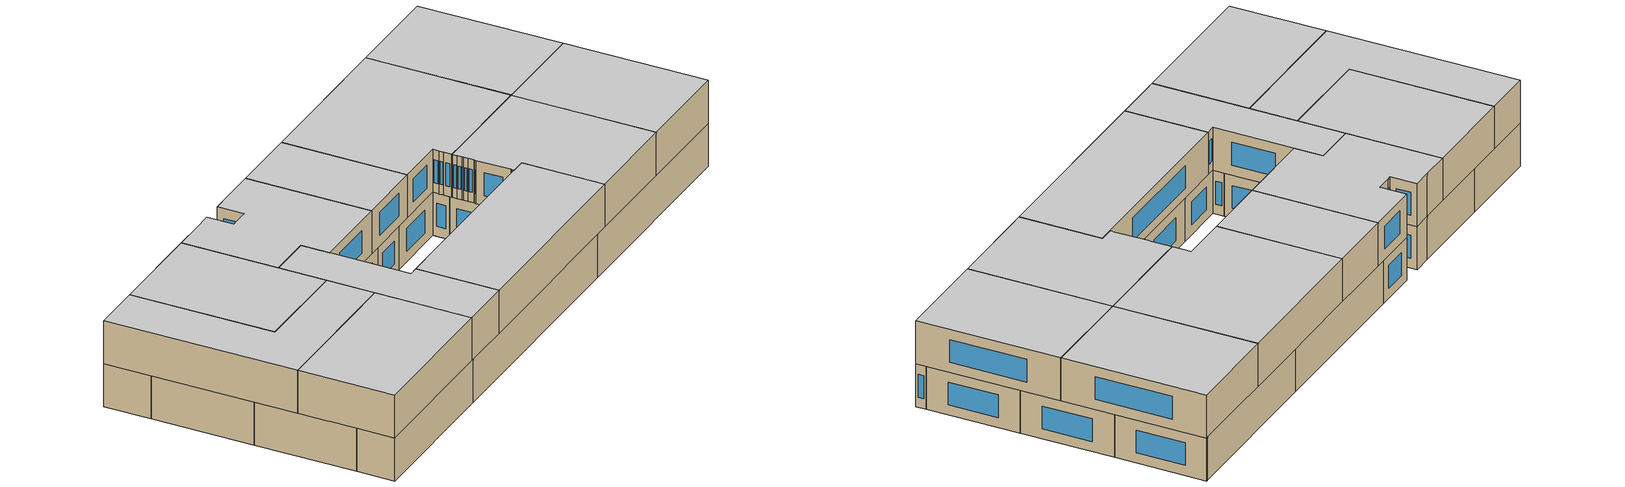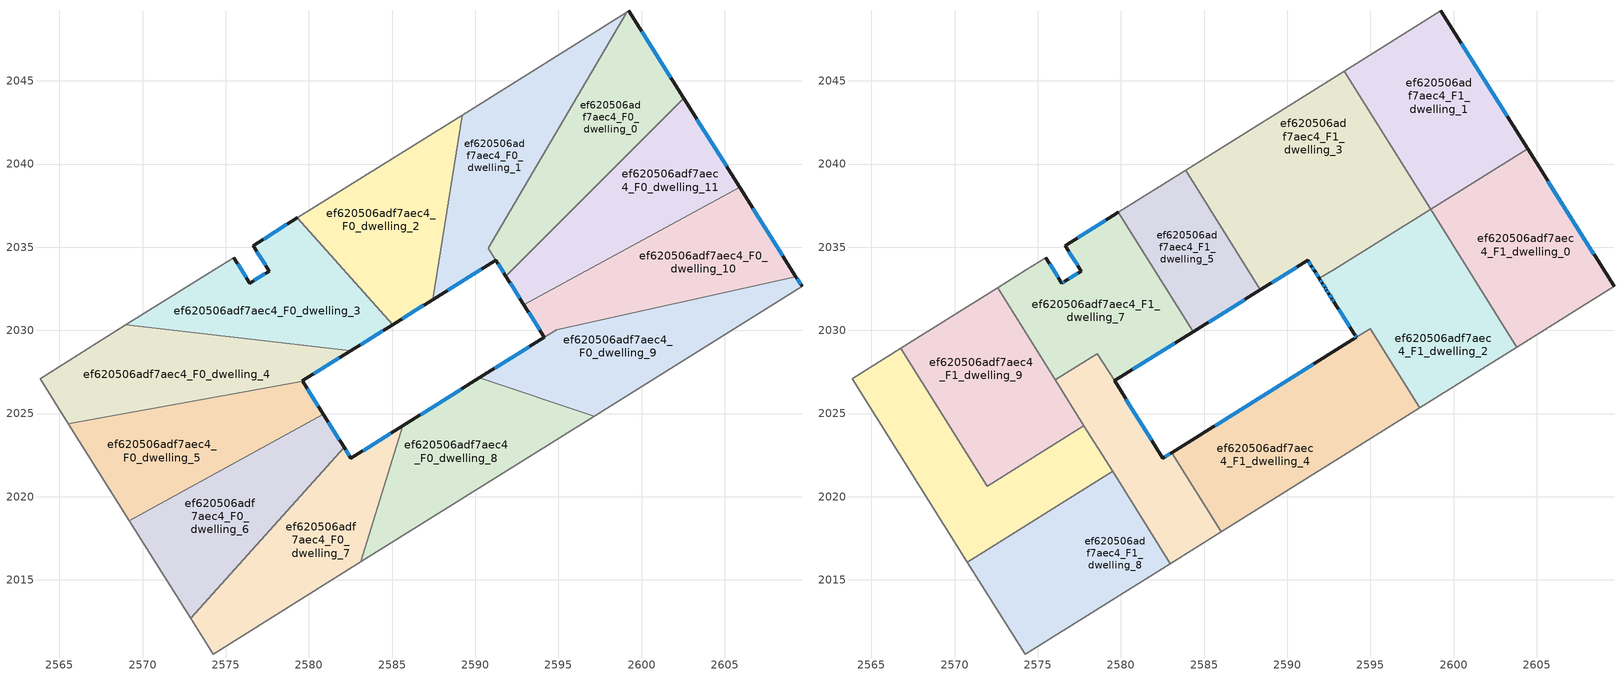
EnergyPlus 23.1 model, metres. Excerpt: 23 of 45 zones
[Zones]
ef620506adf7aec4_F0_dwelling_0
 floor ground (EU_floor_Construction): 2599.23,2049.21 2602.53,2043.97 2591.85,2033.25 2590.79,2034.94 2599.11,2049.13 z0
 wall outside (EU_wall_Construction): 2602.53,2043.97 2599.23,2049.21 / 2591.24,2034.22 2591.85,2033.25 z0:3
 wall adiabatic (EU_wall_Construction): 2599.23,2049.21 2599.11,2049.13 z0:3
 wall to ef620506adf7aec4_F0_dwelling_11 (EU_wall_Construction): 2591.85,2033.25 2602.53,2043.97 z0:3
 wall to ef620506adf7aec4_F0_dwelling_1 (EU_wall_Construction): 2599.11,2049.13 2590.79,2034.94 2591.24,2034.22 z0:3
 window (EU_Window_Construction): 2601.76,2045.2 2600.01,2047.98 / 2591.38,2033.99 2591.71,2033.48 z0.7:2.3
ef620506adf7aec4_F0_dwelling_1
 floor ground (EU_floor_Construction): 2599.11,2049.13 2590.79,2034.94 2591.24,2034.22 2587.45,2031.85 2589.21,2042.95 z0
 wall outside (EU_wall_Construction): 2587.45,2031.85 2591.24,2034.22 z0:3
 wall to ef620506adf7aec4_F0_dwelling_2 (EU_wall_Construction): 2589.21,2042.95 2587.45,2031.85 z0:3
 wall adiabatic (EU_wall_Construction): 2599.11,2049.13 2589.21,2042.95 z0:3
 window (EU_Window_Construction): 2588.34,2032.41 2590.35,2033.67 z0.7:2.3
ef620506adf7aec4_F0_dwelling_10
 floor ground (EU_floor_Construction): 2605.9,2038.6 2609.28,2033.23 2594.9,2030.04 2594.15,2029.58 2592.92,2031.55 z0
 wall outside (EU_wall_Construction): 2609.28,2033.23 2605.9,2038.6 / 2592.92,2031.55 2594.15,2029.58 z0:3
 wall to ef620506adf7aec4_F0_dwelling_11 (EU_wall_Construction): 2605.9,2038.6 2592.92,2031.55 z0:3
 wall to ef620506adf7aec4_F0_dwelling_9 (EU_wall_Construction): 2594.9,2030.05 2609.28,2033.23 / 2594.15,2029.58 2594.9,2030.04 z0:3
 window (EU_Window_Construction): 2608.48,2034.49 2606.7,2037.34 / 2593.21,2031.08 2593.86,2030.04 z0.7:2.3
ef620506adf7aec4_F0_dwelling_11
 floor ground (EU_floor_Construction): 2602.53,2043.97 2605.9,2038.6 2592.92,2031.55 2591.85,2033.25 z0
 wall outside (EU_wall_Construction): 2591.85,2033.25 2592.92,2031.55 / 2605.9,2038.6 2602.53,2043.97 z0:3
 window (EU_Window_Construction): 2592.1,2032.85 2592.67,2031.95 / 2605.11,2039.86 2603.32,2042.71 z0.7:2.3
ef620506adf7aec4_F0_dwelling_2
 floor ground (EU_floor_Construction): 2589.21,2042.95 2587.45,2031.85 2585.03,2030.34 2579.3,2036.76 z0
 wall outside (EU_wall_Construction): 2585.03,2030.34 2587.45,2031.85 z0:3
 wall to ef620506adf7aec4_F0_dwelling_3 (EU_wall_Construction): 2579.3,2036.76 2585.03,2030.34 z0:3
 wall adiabatic (EU_wall_Construction): 2589.21,2042.95 2579.3,2036.76 z0:3
 window (EU_Window_Construction): 2585.6,2030.7 2586.88,2031.5 z0.7:2.3
ef620506adf7aec4_F0_dwelling_3
 floor ground (EU_floor_Construction): 2579.3,2036.76 2585.03,2030.34 2582.52,2028.77 2569,2030.33 2574.31,2033.65 2575.48,2034.38 2576.45,2032.84 2577.62,2033.57 2576.65,2035.1 z0
 wall outside (EU_wall_Construction): 2579.3,2036.76 2576.65,2035.1 2577.62,2033.57 2576.45,2032.84 2575.48,2034.38 / 2582.52,2028.77 2585.03,2030.34 z0:3
 wall to ef620506adf7aec4_F0_dwelling_4 (EU_wall_Construction): 2569,2030.33 2582.52,2028.77 z0:3
 wall adiabatic (EU_wall_Construction): 2575.48,2034.38 2574.31,2033.65 2569,2030.33 z0:3
 window (EU_Window_Construction): 2576.22,2033.2 2575.71,2034.02 / 2577.35,2033.4 2576.73,2033.01 / 2576.88,2034.74 2577.39,2033.93 / 2578.68,2036.37 2577.27,2035.49 / 2583.11,2029.14 2584.44,2029.97 z0.7:2.3
ef620506adf7aec4_F0_dwelling_4
 floor ground (EU_floor_Construction): 2582.52,2028.77 2579.61,2026.96 2565.53,2024.4 2563.83,2027.1 2569,2030.33 z0
 wall outside (EU_wall_Construction): 2579.61,2026.96 2582.52,2028.77 z0:3
 wall to ef620506adf7aec4_F0_dwelling_5 (EU_wall_Construction): 2565.53,2024.4 2579.62,2026.95 z0:3
 wall adiabatic (EU_wall_Construction): 2569,2030.33 2563.83,2027.1 2565.53,2024.4 z0:3
 window (EU_Window_Construction): 2580.3,2027.38 2581.84,2028.35 z0.7:2.3
ef620506adf7aec4_F0_dwelling_5
 floor ground (EU_floor_Construction): 2579.62,2026.95 2580.87,2024.96 2569.21,2018.54 2565.53,2024.4 z0
 wall outside (EU_wall_Construction): 2580.87,2024.96 2579.62,2026.95 z0:3
 wall to ef620506adf7aec4_F0_dwelling_6 (EU_wall_Construction): 2569.21,2018.54 2580.87,2024.96 z0:3
 wall adiabatic (EU_wall_Construction): 2565.53,2024.4 2569.21,2018.54 z0:3
 window (EU_Window_Construction): 2580.58,2025.43 2579.91,2026.48 z0.7:2.3
ef620506adf7aec4_F0_dwelling_6
 floor ground (EU_floor_Construction): 2580.87,2024.96 2582.12,2022.96 2572.89,2012.68 2569.21,2018.54 z0
 wall outside (EU_wall_Construction): 2582.12,2022.96 2580.87,2024.96 z0:3
 wall to ef620506adf7aec4_F0_dwelling_7 (EU_wall_Construction): 2572.89,2012.68 2582.12,2022.96 z0:3
 wall adiabatic (EU_wall_Construction): 2569.21,2018.54 2572.89,2012.68 z0:3
 window (EU_Window_Construction): 2581.83,2023.43 2581.16,2024.49 z0.7:2.3
ef620506adf7aec4_F0_dwelling_7
 floor ground (EU_floor_Construction): 2585.65,2024.26 2583.12,2016.08 2574.24,2010.53 2572.89,2012.68 2582.12,2022.96 2582.53,2022.32 z0
 wall outside (EU_wall_Construction): 2585.65,2024.26 2582.53,2022.32 2582.12,2022.96 z0:3
 wall to ef620506adf7aec4_F0_dwelling_8 (EU_wall_Construction): 2583.12,2016.08 2585.65,2024.26 z0:3
 wall adiabatic (EU_wall_Construction): 2572.89,2012.68 2574.24,2010.53 2583.12,2016.08 z0:3
 window (EU_Window_Construction): 2582.43,2022.47 2582.22,2022.81 / 2584.92,2023.81 2583.26,2022.77 z0.7:2.3
ef620506adf7aec4_F0_dwelling_8
 floor ground (EU_floor_Construction): 2597.15,2024.84 2583.12,2016.08 2585.65,2024.26 2590.26,2027.14 z0
 wall outside (EU_wall_Construction): 2590.26,2027.14 2585.65,2024.26 z0:3
 wall to ef620506adf7aec4_F0_dwelling_9 (EU_wall_Construction): 2597.15,2024.84 2590.26,2027.14 z0:3
 wall adiabatic (EU_wall_Construction): 2583.12,2016.08 2597.15,2024.84 z0:3
 window (EU_Window_Construction): 2589.17,2026.47 2586.73,2024.94 z0.7:2.3
ef620506adf7aec4_F0_dwelling_9
 floor ground (EU_floor_Construction): 2609.28,2033.23 2609.65,2032.64 2597.15,2024.84 2590.26,2027.14 2594.9,2030.04 z0
 wall outside (EU_wall_Construction): 2609.65,2032.64 2609.28,2033.23 / 2594.15,2029.58 2590.26,2027.14 z0:3
 wall adiabatic (EU_wall_Construction): 2597.15,2024.84 2609.65,2032.64 z0:3
 window (EU_Window_Construction): 2609.56,2032.78 2609.36,2033.09 / 2593.24,2029.01 2591.17,2027.72 z0.7:2.3
ef620506adf7aec4_F1_dwelling_0
 floor to ef620506adf7aec4_F0_dwelling_10 (EU_floor_Construction): 2605.9,2038.6 2609.28,2033.23 2602.14,2031.65 2599.85,2035.31 z3
 floor to ef620506adf7aec4_F0_dwelling_11 (EU_floor_Construction): 2604.45,2040.91 2605.9,2038.6 2599.85,2035.31 2598.63,2037.28 z3
 floor to ef620506adf7aec4_F0_dwelling_9 (EU_floor_Construction): 2609.28,2033.23 2609.65,2032.64 2603.8,2028.99 2602.14,2031.65 z3
 wall outside (EU_wall_Construction): 2609.65,2032.64 2604.45,2040.91 z3:6
 wall to ef620506adf7aec4_F1_dwelling_1 (EU_wall_Construction): 2604.45,2040.91 2598.63,2037.28 z3:6
 wall adiabatic (EU_wall_Construction): 2603.8,2028.99 2609.65,2032.64 z3:6
 wall to ef620506adf7aec4_F1_dwelling_2 (EU_wall_Construction): 2598.63,2037.28 2603.8,2028.99 z3:6
 window (EU_Window_Construction): 2608.43,2034.59 2605.67,2038.97 z3.7:5.3
 ceiling to ef620506adf7aec4_F2_dwelling_0 (EU_floor_Construction): 2609.65,2032.64 2604.45,2040.91 2598.63,2037.28 2603.8,2028.99 z6
ef620506adf7aec4_F1_dwelling_1
 floor to ef620506adf7aec4_F0_dwelling_0 (EU_floor_Construction): 2599.23,2049.21 2602.53,2043.97 2597.56,2038.98 2595.29,2042.62 2599.11,2049.13 z3
 floor to ef620506adf7aec4_F0_dwelling_11 (EU_floor_Construction): 2602.53,2043.97 2604.45,2040.91 2598.63,2037.28 2597.56,2038.98 z3
 floor to ef620506adf7aec4_F0_dwelling_1 (EU_floor_Construction): 2599.11,2049.13 2595.29,2042.62 2593.43,2045.59 z3
 wall outside (EU_wall_Construction): 2604.45,2040.91 2599.23,2049.21 z3:6
 wall adiabatic (EU_wall_Construction): 2599.23,2049.21 2593.43,2045.59 z3:6
 wall to ef620506adf7aec4_F1_dwelling_3 (EU_wall_Construction): 2593.43,2045.59 2598.62,2037.29 z3:6
 wall to ef620506adf7aec4_F1_dwelling_2 (EU_wall_Construction): 2598.62,2037.29 2598.63,2037.27 z3:6
 window (EU_Window_Construction): 2603.23,2042.86 2600.46,2047.26 z3.7:5.3
 ceiling to ef620506adf7aec4_F2_dwelling_1 (EU_floor_Construction): 2604.45,2040.91 2599.23,2049.21 2593.43,2045.59 2598.63,2037.28 z6
ef620506adf7aec4_F1_dwelling_10
 floor to ef620506adf7aec4_F0_dwelling_6 (EU_floor_Construction): 2578.25,2023.52 2579.5,2021.52 2570.77,2016.07 2569.21,2018.54 z3
 floor to ef620506adf7aec4_F0_dwelling_5 (EU_floor_Construction): 2577.77,2024.28 2578.25,2023.52 2569.21,2018.54 2565.53,2024.4 2569.19,2025.06 2571.95,2020.64 z3
 floor to ef620506adf7aec4_F0_dwelling_4 (EU_floor_Construction): 2566.77,2028.94 2569.19,2025.06 2565.53,2024.4 2563.83,2027.1 z3
 wall to ef620506adf7aec4_F1_dwelling_8 (EU_wall_Construction): 2570.77,2016.07 2579.5,2021.52 z3:6
 wall adiabatic (EU_wall_Construction): 2566.77,2028.94 2563.83,2027.1 2570.77,2016.07 z3:6
 wall to ef620506adf7aec4_F1_dwelling_9 (EU_wall_Construction): 2577.77,2024.28 2571.95,2020.64 2566.77,2028.94 z3:6
 wall to ef620506adf7aec4_F1_dwelling_6 (EU_wall_Construction): 2579.5,2021.52 2577.77,2024.28 z3:6
 ceiling to ef620506adf7aec4_F2_dwelling_10 (EU_floor_Construction): 2579.5,2021.52 2577.77,2024.28 2571.95,2020.64 2566.77,2028.94 2563.83,2027.1 2570.77,2016.07 z6
ef620506adf7aec4_F1_dwelling_2
 floor to ef620506adf7aec4_F0_dwelling_11 (EU_floor_Construction): 2598.62,2037.29 2599.85,2035.31 2592.92,2031.55 2592.72,2031.87 2592.71,2031.88 2591.96,2033.08 2591.93,2033.12 z3
 floor to ef620506adf7aec4_F0_dwelling_9 (EU_floor_Construction): 2602.14,2031.65 2603.8,2028.99 2597.97,2025.35 2595.03,2030.07 z3
 floor to ef620506adf7aec4_F0_dwelling_10 (EU_floor_Construction): 2599.85,2035.31 2602.14,2031.65 2595.03,2030.07 2595.01,2030.11 2594.91,2030.05 2594.9,2030.04 2594.29,2029.66 2594.15,2029.58 2594.08,2029.71 2592.92,2031.55 z3
 wall outside (EU_wall_Construction): 2591.93,2033.12 2591.96,2033.08 2592.12,2032.83 2592.28,2032.57 2592.35,2032.45 2592.5,2032.21 2592.71,2031.88 2592.75,2031.81 2592.8,2031.74 2594.05,2029.75 2594.08,2029.71 2594.15,2029.58 z3:6
 wall adiabatic (EU_wall_Construction): 2597.97,2025.35 2603.8,2028.99 z3:6
 wall to ef620506adf7aec4_F1_dwelling_4 (EU_wall_Construction): 2594.16,2029.58 2595.01,2030.11 2597.97,2025.35 z3:6
 wall to ef620506adf7aec4_F1_dwelling_3 (EU_wall_Construction): 2598.62,2037.29 2592.8,2033.65 / 2592.79,2033.65 2591.93,2033.12 z3:6
 window (EU_Window_Construction): 2593.09,2031.27 2593.75,2030.22 / 2592.76,2031.79 2592.79,2031.75 / 2592.72,2031.86 2592.74,2031.83 / 2592.55,2032.13 2592.66,2031.96 / 2592.39,2032.39 2592.47,2032.27 / 2592.29,2032.54 2592.33,2032.48 / 2592.15,2032.77 2592.24,2032.63 / 2591.99,2033.02 2592.08,2032.88 / 2594.09,2029.68 2594.14,2029.61 z3.7:5.3
 ceiling to ef620506adf7aec4_F2_dwelling_2 (EU_floor_Construction): 2603.8,2028.99 2598.62,2037.29 2591.93,2033.12 2591.96,2033.08 2592.12,2032.83 2592.28,2032.57 2592.35,2032.45 2592.5,2032.21 2592.71,2031.88 2592.75,2031.81 2592.8,2031.74 2594.05,2029.75 2594.08,2029.71 2594.15,2029.58 2595.01,2030.11 2597.97,2025.35 z6
ef620506adf7aec4_F1_dwelling_3
 floor to ef620506adf7aec4_F0_dwelling_1 (EU_floor_Construction): 2593.43,2045.59 2595.29,2042.62 2590.79,2034.94 2591.24,2034.22 2588.39,2032.44 2587.71,2033.52 2589.21,2042.95 z3
 floor to ef620506adf7aec4_F0_dwelling_0 (EU_floor_Construction): 2595.29,2042.62 2597.56,2038.98 2591.85,2033.25 2590.79,2034.94 z3
 floor to ef620506adf7aec4_F0_dwelling_2 (EU_floor_Construction): 2589.21,2042.95 2587.71,2033.52 2583.9,2039.63 z3
 floor to ef620506adf7aec4_F0_dwelling_11 (EU_floor_Construction): 2597.56,2038.98 2598.62,2037.29 2592.8,2033.66 2591.93,2033.12 2591.85,2033.25 z3
 wall outside (EU_wall_Construction): 2588.39,2032.44 2591.24,2034.22 2591.48,2033.84 2591.64,2033.59 2591.64,2033.58 2591.92,2033.13 2591.93,2033.12 z3:6
 wall to ef620506adf7aec4_F1_dwelling_5 (EU_wall_Construction): 2583.9,2039.63 2588.39,2032.44 z3:6
 wall adiabatic (EU_wall_Construction): 2593.43,2045.59 2583.9,2039.63 z3:6
 window (EU_Window_Construction): 2591.71,2033.48 2591.86,2033.24 / 2591.52,2033.78 2591.6,2033.65 / 2591.3,2034.13 2591.42,2033.93 / 2589.06,2032.86 2590.57,2033.8 z3.7:5.3
 ceiling to ef620506adf7aec4_F2_dwelling_3 (EU_floor_Construction): 2598.62,2037.29 2593.43,2045.59 2583.9,2039.63 2588.39,2032.44 2591.24,2034.22 2591.48,2033.84 2591.64,2033.59 2591.64,2033.58 2591.92,2033.13 2591.93,2033.12 2592.79,2033.65 z6
ef620506adf7aec4_F1_dwelling_4
 floor to ef620506adf7aec4_F0_dwelling_8 (EU_floor_Construction): 2597.15,2024.84 2586.04,2017.9 2584.46,2020.43 2585.65,2024.26 2590.26,2027.14 z3
 floor to ef620506adf7aec4_F0_dwelling_7 (EU_floor_Construction): 2585.65,2024.26 2584.46,2020.43 2583.07,2022.66 z3
 floor to ef620506adf7aec4_F0_dwelling_9 (EU_floor_Construction): 2595.03,2030.07 2597.97,2025.35 2597.15,2024.84 2590.26,2027.14 2594.91,2030.05 z3
 wall outside (EU_wall_Construction): 2594.16,2029.58 2583.07,2022.66 z3:6
 wall to ef620506adf7aec4_F1_dwelling_6 (EU_wall_Construction): 2583.07,2022.66 2586.04,2017.9 z3:6
 wall adiabatic (EU_wall_Construction): 2586.04,2017.9 2597.97,2025.35 z3:6
 window (EU_Window_Construction): 2591.55,2027.95 2585.67,2024.28 z3.7:5.3
 ceiling to ef620506adf7aec4_F2_dwelling_4 (EU_floor_Construction): 2597.97,2025.35 2595.01,2030.11 2583.07,2022.66 2586.04,2017.9 z6
ef620506adf7aec4_F1_dwelling_5
 floor to ef620506adf7aec4_F0_dwelling_2 (EU_floor_Construction): 2583.9,2039.63 2587.71,2033.52 2587.45,2031.85 2585.03,2030.34 2581.84,2033.92 2579.85,2037.1 z3
 floor to ef620506adf7aec4_F0_dwelling_1 (EU_floor_Construction): 2587.71,2033.52 2588.39,2032.44 2587.45,2031.85 z3
 floor to ef620506adf7aec4_F0_dwelling_3 (EU_floor_Construction): 2581.84,2033.92 2585.03,2030.34 2584.34,2029.91 z3
 wall outside (EU_wall_Construction): 2584.34,2029.91 2588.39,2032.44 z3:6
 wall to ef620506adf7aec4_F1_dwelling_7 (EU_wall_Construction): 2579.85,2037.1 2584.34,2029.91 z3:6
 wall adiabatic (EU_wall_Construction): 2583.9,2039.63 2579.85,2037.1 z3:6
 window (EU_Window_Construction): 2585.29,2030.5 2587.44,2031.85 z3.7:5.3
 ceiling to ef620506adf7aec4_F2_dwelling_5 (EU_floor_Construction): 2588.39,2032.44 2583.9,2039.63 2579.85,2037.1 2584.34,2029.91 z6
ef620506adf7aec4_F1_dwelling_6
 floor to ef620506adf7aec4_F0_dwelling_7 (EU_floor_Construction): 2583.07,2022.66 2584.46,2020.43 2583.12,2016.08 2582.96,2015.98 2580.04,2020.65 2582.12,2022.96 2582.53,2022.32 z3
 floor to ef620506adf7aec4_F0_dwelling_8 (EU_floor_Construction): 2584.46,2020.43 2586.04,2017.9 2583.12,2016.08 z3
 floor to ef620506adf7aec4_F0_dwelling_6 (EU_floor_Construction): 2580.87,2024.96 2582.12,2022.96 2580.04,2020.65 2578.25,2023.52 z3
 floor to ef620506adf7aec4_F0_dwelling_5 (EU_floor_Construction): 2579.62,2026.95 2580.87,2024.96 2578.25,2023.52 2576.46,2026.38 z3
 floor to ef620506adf7aec4_F0_dwelling_4 (EU_floor_Construction): 2578.58,2028.61 2579.61,2026.96 2578.3,2026.71 2576.46,2026.38 2576.05,2027.03 z3
 wall outside (EU_wall_Construction): 2583.07,2022.66 2582.53,2022.32 2579.62,2026.96 z3:6
 wall adiabatic (EU_wall_Construction): 2582.96,2015.98 2586.04,2017.9 z3:6
 wall to ef620506adf7aec4_F1_dwelling_7 (EU_wall_Construction): 2579.62,2026.96 2578.58,2028.61 2576.05,2027.03 z3:6
 wall to ef620506adf7aec4_F1_dwelling_8 (EU_wall_Construction): 2579.5,2021.52 2582.96,2015.98 z3:6
 wall to ef620506adf7aec4_F1_dwelling_9 (EU_wall_Construction): 2576.05,2027.03 2577.77,2024.28 z3:6
 window (EU_Window_Construction): 2582.94,2022.58 2582.66,2022.4 / 2581.84,2023.41 2580.3,2025.87 z3.7:5.3
 ceiling to ef620506adf7aec4_F2_dwelling_6 (EU_floor_Construction): 2586.04,2017.9 2583.07,2022.66 2582.53,2022.32 2578.58,2028.61 2576.05,2027.03 2582.96,2015.98 z6
ef620506adf7aec4_F1_dwelling_7
 floor to ef620506adf7aec4_F0_dwelling_3 (EU_floor_Construction): 2581.84,2033.92 2584.34,2029.91 2582.52,2028.77 2574.38,2029.71 2572.59,2032.58 2574.31,2033.65 2575.48,2034.38 2576.45,2032.84 2577.62,2033.57 2576.65,2035.1 2579.3,2036.76 z3
 floor to ef620506adf7aec4_F0_dwelling_2 (EU_floor_Construction): 2579.85,2037.1 2581.84,2033.92 2579.3,2036.76 z3
 floor to ef620506adf7aec4_F0_dwelling_4 (EU_floor_Construction): 2582.52,2028.77 2582.49,2028.75 2579.61,2026.96 2578.58,2028.61 2576.05,2027.03 2574.38,2029.71 z3
 wall outside (EU_wall_Construction): 2579.85,2037.1 2576.65,2035.1 2577.62,2033.57 2576.64,2032.96 2576.45,2032.84 2575.48,2034.38 / 2579.61,2026.96 2584.34,2029.91 z3:6
 wall adiabatic (EU_wall_Construction): 2575.48,2034.38 2574.31,2033.65 2572.59,2032.58 z3:6
 wall to ef620506adf7aec4_F1_dwelling_9 (EU_wall_Construction): 2572.59,2032.58 2576.05,2027.03 z3:6
 window (EU_Window_Construction): 2576.22,2033.2 2575.71,2034.02 / 2576.59,2032.93 2576.5,2032.87 / 2577.39,2033.42 2576.87,2033.1 / 2576.88,2034.74 2577.39,2033.93 / 2579.1,2036.63 2577.4,2035.57 / 2580.72,2027.65 2583.23,2029.22 z3.7:5.3
 ceiling to ef620506adf7aec4_F2_dwelling_7 (EU_floor_Construction): 2584.34,2029.91 2579.85,2037.1 2576.65,2035.1 2577.62,2033.57 2576.64,2032.96 2576.45,2032.84 2575.48,2034.38 2574.31,2033.65 2572.59,2032.58 2576.05,2027.03 2578.58,2028.61 2579.61,2026.96 z6
ef620506adf7aec4_F1_dwelling_8
 floor to ef620506adf7aec4_F0_dwelling_7 (EU_floor_Construction): 2580.04,2020.65 2582.96,2015.98 2574.24,2010.53 2572.89,2012.69 z3
 floor to ef620506adf7aec4_F0_dwelling_6 (EU_floor_Construction): 2579.5,2021.52 2580.04,2020.65 2572.89,2012.69 2570.77,2016.07 z3
 wall adiabatic (EU_wall_Construction): 2570.77,2016.07 2574.24,2010.53 2582.96,2015.98 z3:6
 ceiling to ef620506adf7aec4_F2_dwelling_8 (EU_floor_Construction): 2582.96,2015.98 2579.5,2021.52 2570.77,2016.07 2574.24,2010.53 z6
ef620506adf7aec4_F1_dwelling_9
 floor to ef620506adf7aec4_F0_dwelling_4 (EU_floor_Construction): 2574.38,2029.71 2576.46,2026.38 2569.19,2025.06 2566.77,2028.94 2569,2030.33 z3
 floor to ef620506adf7aec4_F0_dwelling_3 (EU_floor_Construction): 2572.59,2032.58 2574.38,2029.71 2569,2030.33 z3
 floor to ef620506adf7aec4_F0_dwelling_5 (EU_floor_Construction): 2576.46,2026.38 2577.77,2024.28 2571.95,2020.64 2569.19,2025.06 z3
 wall adiabatic (EU_wall_Construction): 2572.59,2032.58 2566.77,2028.94 z3:6
 ceiling to ef620506adf7aec4_F2_dwelling_9 (EU_floor_Construction): 2577.77,2024.28 2572.59,2032.58 2566.77,2028.94 2571.95,2020.64 z6
[Building]
EU S2 Campaign: North Axis=0; Terrain=City; Solar Distribution=FullExterior
[Site:Location]
Budapest.Ferenc.Liszt.Intl.AP: Latitude=47.437; Longitude=19.256; Time Zone=1; Elevation=185
[SizingPeriod:WeatherFileDays]
AnnualSizingPeriod: Begin Month=1; Begin Day of Month=1; End Month=12; End Day of Month=31; Day of Week for Start Day=Monday; Use Weather File Daylight Saving Period=No; Use Weather File Rain and Snow Indicators=No
[MATERIAL]
EU_InternalMass_Material: Roughness=MediumRough; Thickness=0.1; Conductivity=1; Density=1800; Specific Heat=900; Thermal Absorptance=0.9; Solar Absorptance=0.7; Visible Absorptance=0.7
[MATERIAL:NOMASS] Roughness=MediumRough; Thermal Absorptance=0.9; Solar Absorptance=0.7; Visible Absorptance=0.7
Name | Thermal Resistance
EU_wall_NoMass | 0.832559
EU_floor_NoMass | 0.872794
[WINDOWMATERIAL:SIMPLEGLAZINGSYSTEM]
EU_Window_SimpleGlazing: UFactor=2.79869; Solar Heat Gain Coefficient=0.75; Visible Transmittance=0.75
[CONSTRUCTION]
EU_wall_Construction: EU_wall_NoMass
EU_floor_Construction: EU_floor_NoMass
EU_Window_Construction: EU_Window_SimpleGlazing
EU_InternalMass_Construction: EU_InternalMass_Material
[ZONE] Type=1; Multiplier=1; Ceiling Height=autocalculate; Floor Area=autocalculate; Part of Total Floor Area=Yes
Name | Volume
ef620506adf7aec4_F0_dwelling_0 | 182.751
ef620506adf7aec4_F1_dwelling_0 | 201.583
ef620506adf7aec4_F0_dwelling_1 | 186.823
ef620506adf7aec4_F1_dwelling_1 | 201.587
ef620506adf7aec4_F0_dwelling_10 | 185.177
ef620506adf7aec4_F1_dwelling_10 | 201.568
ef620506adf7aec4_F0_dwelling_11; ef620506adf7aec4_F0_dwelling_2 | 184.774
ef620506adf7aec4_F1_dwelling_2 | 214.189
ef620506adf7aec4_F0_dwelling_3 | 184.742
ef620506adf7aec4_F1_dwelling_3 | 316.89
ef620506adf7aec4_F0_dwelling_4 | 184.66
ef620506adf7aec4_F1_dwelling_4 | 236.532
ef620506adf7aec4_F0_dwelling_5 | 184.768
ef620506adf7aec4_F1_dwelling_5 | 121.343
ef620506adf7aec4_F0_dwelling_6 | 184.78
ef620506adf7aec4_F1_dwelling_6 | 127.678
ef620506adf7aec4_F0_dwelling_7 | 184.805
ef620506adf7aec4_F1_dwelling_7 | 192.785
ef620506adf7aec4_F0_dwelling_8 | 184.808
ef620506adf7aec4_F1_dwelling_8 | 201.57
ef620506adf7aec4_F0_dwelling_9 | 184.389
ef620506adf7aec4_F1_dwelling_9 | 201.561
[INTERNALMASS] Construction=EU_InternalMass_Construction
Name | Zone or ZoneList | Surface Area
ef620506adf7aec4_F0_dwelling_0_EU_InternalMass | ef620506adf7aec4_F0_dwelling_0 | 60.9116
ef620506adf7aec4_F0_dwelling_1_EU_InternalMass | ef620506adf7aec4_F0_dwelling_1 | 62.2747
ef620506adf7aec4_F0_dwelling_2_EU_InternalMass | ef620506adf7aec4_F0_dwelling_2 | 61.5914
ef620506adf7aec4_F0_dwelling_3_EU_InternalMass | ef620506adf7aec4_F0_dwelling_3 | 61.5802
ef620506adf7aec4_F0_dwelling_4_EU_InternalMass | ef620506adf7aec4_F0_dwelling_4 | 61.6009
ef620506adf7aec4_F0_dwelling_5_EU_InternalMass | ef620506adf7aec4_F0_dwelling_5 | 61.5893
ef620506adf7aec4_F0_dwelling_6_EU_InternalMass | ef620506adf7aec4_F0_dwelling_6 | 61.5933
ef620506adf7aec4_F0_dwelling_7_EU_InternalMass | ef620506adf7aec4_F0_dwelling_7 | 61.6017
ef620506adf7aec4_F0_dwelling_8_EU_InternalMass | ef620506adf7aec4_F0_dwelling_8 | 61.6026
ef620506adf7aec4_F0_dwelling_9_EU_InternalMass | ef620506adf7aec4_F0_dwelling_9 | 61.46
ef620506adf7aec4_F0_dwelling_10_EU_InternalMass | ef620506adf7aec4_F0_dwelling_10 | 61.7263
ef620506adf7aec4_F0_dwelling_11_EU_InternalMass | ef620506adf7aec4_F0_dwelling_11 | 61.591
ef620506adf7aec4_F1_dwelling_0_EU_InternalMass | ef620506adf7aec4_F1_dwelling_0 | 67.1957
ef620506adf7aec4_F1_dwelling_1_EU_InternalMass | ef620506adf7aec4_F1_dwelling_1 | 67.1976
ef620506adf7aec4_F1_dwelling_2_EU_InternalMass | ef620506adf7aec4_F1_dwelling_2 | 71.3988
ef620506adf7aec4_F1_dwelling_3_EU_InternalMass | ef620506adf7aec4_F1_dwelling_3 | 105.633
ef620506adf7aec4_F1_dwelling_4_EU_InternalMass | ef620506adf7aec4_F1_dwelling_4 | 78.8661
ef620506adf7aec4_F1_dwelling_5_EU_InternalMass | ef620506adf7aec4_F1_dwelling_5 | 40.4478
ef620506adf7aec4_F1_dwelling_6_EU_InternalMass | ef620506adf7aec4_F1_dwelling_6 | 42.5596
ef620506adf7aec4_F1_dwelling_7_EU_InternalMass | ef620506adf7aec4_F1_dwelling_7 | 64.2633
ef620506adf7aec4_F1_dwelling_8_EU_InternalMass | ef620506adf7aec4_F1_dwelling_8 | 67.1907
ef620506adf7aec4_F1_dwelling_9_EU_InternalMass | ef620506adf7aec4_F1_dwelling_9 | 67.1873
ef620506adf7aec4_F1_dwelling_10_EU_InternalMass | ef620506adf7aec4_F1_dwelling_10 | 67.1896
[OTHEREQUIPMENT] Fuel Type=Electricity; Design Level Calculation Method=Watts/Area; Power per Zone Floor Area=1; Fraction Latent=0; Fraction Radiant=0; Fraction Lost=0; Carbon Dioxide Generation Rate=0; EndUse Subcategory=EU_Step8_InternalGains
Name | Zone or ZoneList or Space or SpaceList | Schedule
EU_Step8_InternalGain_ef620506adf7aec4_F0_dwelling_0_f000 | ef620506adf7aec4_F0_dwelling_0 | EU_Step8_GainSchedule_ef620506adf7aec4_F0_dwelling_0_f000
EU_Step8_InternalGain_ef620506adf7aec4_F0_dwelling_1_f000 | ef620506adf7aec4_F0_dwelling_1 | EU_Step8_GainSchedule_ef620506adf7aec4_F0_dwelling_1_f000
EU_Step8_InternalGain_ef620506adf7aec4_F0_dwelling_2_f000 | ef620506adf7aec4_F0_dwelling_2 | EU_Step8_GainSchedule_ef620506adf7aec4_F0_dwelling_2_f000
EU_Step8_InternalGain_ef620506adf7aec4_F0_dwelling_3_f000 | ef620506adf7aec4_F0_dwelling_3 | EU_Step8_GainSchedule_ef620506adf7aec4_F0_dwelling_3_f000
EU_Step8_InternalGain_ef620506adf7aec4_F0_dwelling_4_f000 | ef620506adf7aec4_F0_dwelling_4 | EU_Step8_GainSchedule_ef620506adf7aec4_F0_dwelling_4_f000
EU_Step8_InternalGain_ef620506adf7aec4_F0_dwelling_5_f000 | ef620506adf7aec4_F0_dwelling_5 | EU_Step8_GainSchedule_ef620506adf7aec4_F0_dwelling_5_f000
EU_Step8_InternalGain_ef620506adf7aec4_F0_dwelling_6_f000 | ef620506adf7aec4_F0_dwelling_6 | EU_Step8_GainSchedule_ef620506adf7aec4_F0_dwelling_6_f000
EU_Step8_InternalGain_ef620506adf7aec4_F0_dwelling_7_f000 | ef620506adf7aec4_F0_dwelling_7 | EU_Step8_GainSchedule_ef620506adf7aec4_F0_dwelling_7_f000
EU_Step8_InternalGain_ef620506adf7aec4_F0_dwelling_8_f000 | ef620506adf7aec4_F0_dwelling_8 | EU_Step8_GainSchedule_ef620506adf7aec4_F0_dwelling_8_f000
EU_Step8_InternalGain_ef620506adf7aec4_F0_dwelling_9_f000 | ef620506adf7aec4_F0_dwelling_9 | EU_Step8_GainSchedule_ef620506adf7aec4_F0_dwelling_9_f000
EU_Step8_InternalGain_ef620506adf7aec4_F0_dwelling_10_f000 | ef620506adf7aec4_F0_dwelling_10 | EU_Step8_GainSchedule_ef620506adf7aec4_F0_dwelling_10_f000
EU_Step8_InternalGain_ef620506adf7aec4_F0_dwelling_11_f000 | ef620506adf7aec4_F0_dwelling_11 | EU_Step8_GainSchedule_ef620506adf7aec4_F0_dwelling_11_f000
EU_Step8_InternalGain_ef620506adf7aec4_F1_dwelling_0_f000 | ef620506adf7aec4_F1_dwelling_0 | EU_Step8_GainSchedule_ef620506adf7aec4_F1_dwelling_0_f000
EU_Step8_InternalGain_ef620506adf7aec4_F1_dwelling_1_f000 | ef620506adf7aec4_F1_dwelling_1 | EU_Step8_GainSchedule_ef620506adf7aec4_F1_dwelling_1_f000
EU_Step8_InternalGain_ef620506adf7aec4_F1_dwelling_2_f000 | ef620506adf7aec4_F1_dwelling_2 | EU_Step8_GainSchedule_ef620506adf7aec4_F1_dwelling_2_f000
EU_Step8_InternalGain_ef620506adf7aec4_F1_dwelling_3_f000 | ef620506adf7aec4_F1_dwelling_3 | EU_Step8_GainSchedule_ef620506adf7aec4_F1_dwelling_3_f000
EU_Step8_InternalGain_ef620506adf7aec4_F1_dwelling_4_f000 | ef620506adf7aec4_F1_dwelling_4 | EU_Step8_GainSchedule_ef620506adf7aec4_F1_dwelling_4_f000
EU_Step8_InternalGain_ef620506adf7aec4_F1_dwelling_5_f000 | ef620506adf7aec4_F1_dwelling_5 | EU_Step8_GainSchedule_ef620506adf7aec4_F1_dwelling_5_f000
EU_Step8_InternalGain_ef620506adf7aec4_F1_dwelling_6_f000 | ef620506adf7aec4_F1_dwelling_6 | EU_Step8_GainSchedule_ef620506adf7aec4_F1_dwelling_6_f000
EU_Step8_InternalGain_ef620506adf7aec4_F1_dwelling_7_f000 | ef620506adf7aec4_F1_dwelling_7 | EU_Step8_GainSchedule_ef620506adf7aec4_F1_dwelling_7_f000
EU_Step8_InternalGain_ef620506adf7aec4_F1_dwelling_8_f000 | ef620506adf7aec4_F1_dwelling_8 | EU_Step8_GainSchedule_ef620506adf7aec4_F1_dwelling_8_f000
EU_Step8_InternalGain_ef620506adf7aec4_F1_dwelling_9_f000 | ef620506adf7aec4_F1_dwelling_9 | EU_Step8_GainSchedule_ef620506adf7aec4_F1_dwelling_9_f000
EU_Step8_InternalGain_ef620506adf7aec4_F1_dwelling_10_f000 | ef620506adf7aec4_F1_dwelling_10 | EU_Step8_GainSchedule_ef620506adf7aec4_F1_dwelling_10_f000
[ZONEVENTILATION:DESIGNFLOWRATE] Schedule=EU_AlwaysOn; Design Flow Rate Calculation Method=AirChanges/Hour; Air Changes per Hour=0.475469; Ventilation Type=Natural; Fan Pressure Rise=0; Fan Total Efficiency=1; Constant Term Coefficient=1; Temperature Term Coefficient=0; Velocity Term Coefficient=0; Velocity Squared Term Coefficient=0; Minimum Indoor Temperature=-100; Maximum Indoor Temperature=100; Delta Temperature=-100; Minimum Outdoor Temperature=-100; Maximum Outdoor Temperature=100; Maximum Wind Speed=40
Name | Zone or ZoneList or Space or SpaceList
EU_ConstantAir_ef620506adf7aec4_F0_dwelling_0 | ef620506adf7aec4_F0_dwelling_0
EU_ConstantAir_ef620506adf7aec4_F0_dwelling_1 | ef620506adf7aec4_F0_dwelling_1
EU_ConstantAir_ef620506adf7aec4_F0_dwelling_2 | ef620506adf7aec4_F0_dwelling_2
EU_ConstantAir_ef620506adf7aec4_F0_dwelling_3 | ef620506adf7aec4_F0_dwelling_3
EU_ConstantAir_ef620506adf7aec4_F0_dwelling_4 | ef620506adf7aec4_F0_dwelling_4
EU_ConstantAir_ef620506adf7aec4_F0_dwelling_5 | ef620506adf7aec4_F0_dwelling_5
EU_ConstantAir_ef620506adf7aec4_F0_dwelling_6 | ef620506adf7aec4_F0_dwelling_6
EU_ConstantAir_ef620506adf7aec4_F0_dwelling_7 | ef620506adf7aec4_F0_dwelling_7
EU_ConstantAir_ef620506adf7aec4_F0_dwelling_8 | ef620506adf7aec4_F0_dwelling_8
EU_ConstantAir_ef620506adf7aec4_F0_dwelling_9 | ef620506adf7aec4_F0_dwelling_9
EU_ConstantAir_ef620506adf7aec4_F0_dwelling_10 | ef620506adf7aec4_F0_dwelling_10
EU_ConstantAir_ef620506adf7aec4_F0_dwelling_11 | ef620506adf7aec4_F0_dwelling_11
EU_ConstantAir_ef620506adf7aec4_F1_dwelling_0 | ef620506adf7aec4_F1_dwelling_0
EU_ConstantAir_ef620506adf7aec4_F1_dwelling_1 | ef620506adf7aec4_F1_dwelling_1
EU_ConstantAir_ef620506adf7aec4_F1_dwelling_2 | ef620506adf7aec4_F1_dwelling_2
EU_ConstantAir_ef620506adf7aec4_F1_dwelling_3 | ef620506adf7aec4_F1_dwelling_3
EU_ConstantAir_ef620506adf7aec4_F1_dwelling_4 | ef620506adf7aec4_F1_dwelling_4
EU_ConstantAir_ef620506adf7aec4_F1_dwelling_5 | ef620506adf7aec4_F1_dwelling_5
EU_ConstantAir_ef620506adf7aec4_F1_dwelling_6 | ef620506adf7aec4_F1_dwelling_6
EU_ConstantAir_ef620506adf7aec4_F1_dwelling_7 | ef620506adf7aec4_F1_dwelling_7
EU_ConstantAir_ef620506adf7aec4_F1_dwelling_8 | ef620506adf7aec4_F1_dwelling_8
EU_ConstantAir_ef620506adf7aec4_F1_dwelling_9 | ef620506adf7aec4_F1_dwelling_9
EU_ConstantAir_ef620506adf7aec4_F1_dwelling_10 | ef620506adf7aec4_F1_dwelling_10
[HVACTEMPLATE:THERMOSTAT] Constant Heating Setpoint=20; Constant Cooling Setpoint=50
EU_HeatOnly_ef620506adf7aec4_F0_dwelling_0; EU_HeatOnly_ef620506adf7aec4_F0_dwelling_1; EU_HeatOnly_ef620506adf7aec4_F0_dwelling_2; EU_HeatOnly_ef620506adf7aec4_F0_dwelling_3; EU_HeatOnly_ef620506adf7aec4_F0_dwelling_4; EU_HeatOnly_ef620506adf7aec4_F0_dwelling_5; EU_HeatOnly_ef620506adf7aec4_F0_dwelling_6; EU_HeatOnly_ef620506adf7aec4_F0_dwelling_7; EU_HeatOnly_ef620506adf7aec4_F0_dwelling_8; EU_HeatOnly_ef620506adf7aec4_F0_dwelling_9; EU_HeatOnly_ef620506adf7aec4_F0_dwelling_10; EU_HeatOnly_ef620506adf7aec4_F0_dwelling_11; EU_HeatOnly_ef620506adf7aec4_F1_dwelling_0; EU_HeatOnly_ef620506adf7aec4_F1_dwelling_1; EU_HeatOnly_ef620506adf7aec4_F1_dwelling_2; EU_HeatOnly_ef620506adf7aec4_F1_dwelling_3; EU_HeatOnly_ef620506adf7aec4_F1_dwelling_4; EU_HeatOnly_ef620506adf7aec4_F1_dwelling_5; EU_HeatOnly_ef620506adf7aec4_F1_dwelling_6; EU_HeatOnly_ef620506adf7aec4_F1_dwelling_7; EU_HeatOnly_ef620506adf7aec4_F1_dwelling_8; EU_HeatOnly_ef620506adf7aec4_F1_dwelling_9; EU_HeatOnly_ef620506adf7aec4_F1_dwelling_10; EU_HeatOnly_ef620506adf7aec4_F2_dwelling_0; EU_HeatOnly_ef620506adf7aec4_F2_dwelling_1; EU_HeatOnly_ef620506adf7aec4_F2_dwelling_2; EU_HeatOnly_ef620506adf7aec4_F2_dwelling_3; EU_HeatOnly_ef620506adf7aec4_F2_dwelling_4; EU_HeatOnly_ef620506adf7aec4_F2_dwelling_5; EU_HeatOnly_ef620506adf7aec4_F2_dwelling_6; EU_HeatOnly_ef620506adf7aec4_F2_dwelling_7; EU_HeatOnly_ef620506adf7aec4_F2_dwelling_8; EU_HeatOnly_ef620506adf7aec4_F2_dwelling_9; EU_HeatOnly_ef620506adf7aec4_F2_dwelling_10; EU_HeatOnly_ef620506adf7aec4_F3_dwelling_0; EU_HeatOnly_ef620506adf7aec4_F3_dwelling_1; EU_HeatOnly_ef620506adf7aec4_F3_dwelling_2; EU_HeatOnly_ef620506adf7aec4_F3_dwelling_3; EU_HeatOnly_ef620506adf7aec4_F3_dwelling_4; EU_HeatOnly_ef620506adf7aec4_F3_dwelling_5; EU_HeatOnly_ef620506adf7aec4_F3_dwelling_6; EU_HeatOnly_ef620506adf7aec4_F3_dwelling_7; EU_HeatOnly_ef620506adf7aec4_F3_dwelling_8; EU_HeatOnly_ef620506adf7aec4_F3_dwelling_9; EU_HeatOnly_ef620506adf7aec4_F3_dwelling_10
[HVACTEMPLATE:ZONE:IDEALLOADSAIRSYSTEM] System Availability Schedule=EU_AlwaysOn; Maximum Heating Supply Air Temperature=50; Minimum Cooling Supply Air Temperature=13; Maximum Heating Supply Air Humidity Ratio=0.0156; Minimum Cooling Supply Air Humidity Ratio=0.0077; Heating Limit=NoLimit; Cooling Limit=NoLimit; Heating Availability Schedule=EU_AlwaysOn; Cooling Availability Schedule=EU_CoolingOff; Dehumidification Control Type=ConstantSensibleHeatRatio; Cooling Sensible Heat Ratio=0.7; Dehumidification Setpoint=60; Humidification Control Type=None; Humidification Setpoint=30; Outdoor Air Method=None; Outdoor Air Flow Rate per Person=0.00944; Outdoor Air Flow Rate per Zone Floor Area=0; Outdoor Air Flow Rate per Zone=0; Demand Controlled Ventilation Type=None; Outdoor Air Economizer Type=NoEconomizer; Heat Recovery Type=None; Sensible Heat Recovery Effectiveness=0.7; Latent Heat Recovery Effectiveness=0.65
Name | Template Thermostat
ef620506adf7aec4_F0_dwelling_0 | EU_HeatOnly_ef620506adf7aec4_F0_dwelling_0
ef620506adf7aec4_F0_dwelling_1 | EU_HeatOnly_ef620506adf7aec4_F0_dwelling_1
ef620506adf7aec4_F0_dwelling_2 | EU_HeatOnly_ef620506adf7aec4_F0_dwelling_2
ef620506adf7aec4_F0_dwelling_3 | EU_HeatOnly_ef620506adf7aec4_F0_dwelling_3
ef620506adf7aec4_F0_dwelling_4 | EU_HeatOnly_ef620506adf7aec4_F0_dwelling_4
ef620506adf7aec4_F0_dwelling_5 | EU_HeatOnly_ef620506adf7aec4_F0_dwelling_5
ef620506adf7aec4_F0_dwelling_6 | EU_HeatOnly_ef620506adf7aec4_F0_dwelling_6
ef620506adf7aec4_F0_dwelling_7 | EU_HeatOnly_ef620506adf7aec4_F0_dwelling_7
ef620506adf7aec4_F0_dwelling_8 | EU_HeatOnly_ef620506adf7aec4_F0_dwelling_8
ef620506adf7aec4_F0_dwelling_9 | EU_HeatOnly_ef620506adf7aec4_F0_dwelling_9
ef620506adf7aec4_F0_dwelling_10 | EU_HeatOnly_ef620506adf7aec4_F0_dwelling_10
ef620506adf7aec4_F0_dwelling_11 | EU_HeatOnly_ef620506adf7aec4_F0_dwelling_11
ef620506adf7aec4_F1_dwelling_0 | EU_HeatOnly_ef620506adf7aec4_F1_dwelling_0
ef620506adf7aec4_F1_dwelling_1 | EU_HeatOnly_ef620506adf7aec4_F1_dwelling_1
ef620506adf7aec4_F1_dwelling_2 | EU_HeatOnly_ef620506adf7aec4_F1_dwelling_2
ef620506adf7aec4_F1_dwelling_3 | EU_HeatOnly_ef620506adf7aec4_F1_dwelling_3
ef620506adf7aec4_F1_dwelling_4 | EU_HeatOnly_ef620506adf7aec4_F1_dwelling_4
ef620506adf7aec4_F1_dwelling_5 | EU_HeatOnly_ef620506adf7aec4_F1_dwelling_5
ef620506adf7aec4_F1_dwelling_6 | EU_HeatOnly_ef620506adf7aec4_F1_dwelling_6
ef620506adf7aec4_F1_dwelling_7 | EU_HeatOnly_ef620506adf7aec4_F1_dwelling_7
ef620506adf7aec4_F1_dwelling_8 | EU_HeatOnly_ef620506adf7aec4_F1_dwelling_8
ef620506adf7aec4_F1_dwelling_9 | EU_HeatOnly_ef620506adf7aec4_F1_dwelling_9
ef620506adf7aec4_F1_dwelling_10 | EU_HeatOnly_ef620506adf7aec4_F1_dwelling_10
[SIZING:ZONE] Zone Cooling Design Supply Air Temperature Input Method=SupplyAirTemperature; Zone Cooling Design Supply Air Temperature=13; Zone Heating Design Supply Air Temperature Input Method=SupplyAirTemperature; Zone Heating Design Supply Air Temperature=50; Zone Cooling Design Supply Air Humidity Ratio=0.008; Zone Heating Design Supply Air Humidity Ratio=0.008; Cooling Design Air Flow Method=DesignDay; Cooling Design Air Flow Rate=0; Cooling Minimum Air Flow per Zone Floor Area=0.000762; Cooling Minimum Air Flow=0; Cooling Minimum Air Flow Fraction=0.2; Heating Design Air Flow Method=DesignDay; Heating Design Air Flow Rate=0; Heating Maximum Air Flow per Zone Floor Area=0.002032; Heating Maximum Air Flow=0.141576; Heating Maximum Air Flow Fraction=0.3; Account for Dedicated Outdoor Air System=No; Dedicated Outdoor Air System Control Strategy=NeutralSupplyAir; Dedicated Outdoor Air Low Setpoint Temperature for Design=autosize; Dedicated Outdoor Air High Setpoint Temperature for Design=autosize; Zone Load Sizing Method=Sensible Load Only No Latent Load; Zone Latent Cooling Design Supply Air Humidity Ratio Input Method=HumidityRatioDifference; Zone Cooling Design Supply Air Humidity Ratio Difference=0.005; Zone Latent Heating Design Supply Air Humidity Ratio Input Method=HumidityRatioDifference; Zone Humidification Design Supply Air Humidity Ratio Difference=0.005
ef620506adf7aec4_F0_dwelling_0; ef620506adf7aec4_F0_dwelling_1; ef620506adf7aec4_F0_dwelling_2; ef620506adf7aec4_F0_dwelling_3; ef620506adf7aec4_F0_dwelling_4; ef620506adf7aec4_F0_dwelling_5; ef620506adf7aec4_F0_dwelling_6; ef620506adf7aec4_F0_dwelling_7; ef620506adf7aec4_F0_dwelling_8; ef620506adf7aec4_F0_dwelling_9; ef620506adf7aec4_F0_dwelling_10; ef620506adf7aec4_F0_dwelling_11; ef620506adf7aec4_F1_dwelling_0; ef620506adf7aec4_F1_dwelling_1; ef620506adf7aec4_F1_dwelling_2; ef620506adf7aec4_F1_dwelling_3; ef620506adf7aec4_F1_dwelling_4; ef620506adf7aec4_F1_dwelling_5; ef620506adf7aec4_F1_dwelling_6; ef620506adf7aec4_F1_dwelling_7; ef620506adf7aec4_F1_dwelling_8; ef620506adf7aec4_F1_dwelling_9; ef620506adf7aec4_F1_dwelling_10
[SCHEDULE:CONSTANT]
Name | Hourly Value
EU_AlwaysOn | 1
EU_CoolingOff | 0
[SCHEDULE:FILE] Column Number=1; Rows to Skip at Top=0; Number of Hours of Data=8760; Column Separator=Comma; Interpolate to Timestep=No; Minutes per Item=60; Adjust Schedule for Daylight Savings=Yes
Name | File
EU_Step8_GainSchedule_ef620506adf7aec4_F0_dwelling_0_f000 | ../../schedules/ef620506adf7aec4/ef620506adf7aec4_F0_dwelling_0_f000_gain.csv
EU_Step8_GainSchedule_ef620506adf7aec4_F0_dwelling_1_f000 | ../../schedules/ef620506adf7aec4/ef620506adf7aec4_F0_dwelling_1_f000_gain.csv
EU_Step8_GainSchedule_ef620506adf7aec4_F0_dwelling_2_f000 | ../../schedules/ef620506adf7aec4/ef620506adf7aec4_F0_dwelling_2_f000_gain.csv
EU_Step8_GainSchedule_ef620506adf7aec4_F0_dwelling_3_f000 | ../../schedules/ef620506adf7aec4/ef620506adf7aec4_F0_dwelling_3_f000_gain.csv
EU_Step8_GainSchedule_ef620506adf7aec4_F0_dwelling_4_f000 | ../../schedules/ef620506adf7aec4/ef620506adf7aec4_F0_dwelling_4_f000_gain.csv
EU_Step8_GainSchedule_ef620506adf7aec4_F0_dwelling_5_f000 | ../../schedules/ef620506adf7aec4/ef620506adf7aec4_F0_dwelling_5_f000_gain.csv
EU_Step8_GainSchedule_ef620506adf7aec4_F0_dwelling_6_f000 | ../../schedules/ef620506adf7aec4/ef620506adf7aec4_F0_dwelling_6_f000_gain.csv
EU_Step8_GainSchedule_ef620506adf7aec4_F0_dwelling_7_f000 | ../../schedules/ef620506adf7aec4/ef620506adf7aec4_F0_dwelling_7_f000_gain.csv
EU_Step8_GainSchedule_ef620506adf7aec4_F0_dwelling_8_f000 | ../../schedules/ef620506adf7aec4/ef620506adf7aec4_F0_dwelling_8_f000_gain.csv
EU_Step8_GainSchedule_ef620506adf7aec4_F0_dwelling_9_f000 | ../../schedules/ef620506adf7aec4/ef620506adf7aec4_F0_dwelling_9_f000_gain.csv
EU_Step8_GainSchedule_ef620506adf7aec4_F0_dwelling_10_f000 | ../../schedules/ef620506adf7aec4/ef620506adf7aec4_F0_dwelling_10_f000_gain.csv
EU_Step8_GainSchedule_ef620506adf7aec4_F0_dwelling_11_f000 | ../../schedules/ef620506adf7aec4/ef620506adf7aec4_F0_dwelling_11_f000_gain.csv
EU_Step8_GainSchedule_ef620506adf7aec4_F1_dwelling_0_f000 | ../../schedules/ef620506adf7aec4/ef620506adf7aec4_F1_dwelling_0_f000_gain.csv
EU_Step8_GainSchedule_ef620506adf7aec4_F1_dwelling_1_f000 | ../../schedules/ef620506adf7aec4/ef620506adf7aec4_F1_dwelling_1_f000_gain.csv
EU_Step8_GainSchedule_ef620506adf7aec4_F1_dwelling_2_f000 | ../../schedules/ef620506adf7aec4/ef620506adf7aec4_F1_dwelling_2_f000_gain.csv
EU_Step8_GainSchedule_ef620506adf7aec4_F1_dwelling_3_f000 | ../../schedules/ef620506adf7aec4/ef620506adf7aec4_F1_dwelling_3_f000_gain.csv
EU_Step8_GainSchedule_ef620506adf7aec4_F1_dwelling_4_f000 | ../../schedules/ef620506adf7aec4/ef620506adf7aec4_F1_dwelling_4_f000_gain.csv
EU_Step8_GainSchedule_ef620506adf7aec4_F1_dwelling_5_f000 | ../../schedules/ef620506adf7aec4/ef620506adf7aec4_F1_dwelling_5_f000_gain.csv
EU_Step8_GainSchedule_ef620506adf7aec4_F1_dwelling_6_f000 | ../../schedules/ef620506adf7aec4/ef620506adf7aec4_F1_dwelling_6_f000_gain.csv
EU_Step8_GainSchedule_ef620506adf7aec4_F1_dwelling_7_f000 | ../../schedules/ef620506adf7aec4/ef620506adf7aec4_F1_dwelling_7_f000_gain.csv
EU_Step8_GainSchedule_ef620506adf7aec4_F1_dwelling_8_f000 | ../../schedules/ef620506adf7aec4/ef620506adf7aec4_F1_dwelling_8_f000_gain.csv
EU_Step8_GainSchedule_ef620506adf7aec4_F1_dwelling_9_f000 | ../../schedules/ef620506adf7aec4/ef620506adf7aec4_F1_dwelling_9_f000_gain.csv
EU_Step8_GainSchedule_ef620506adf7aec4_F1_dwelling_10_f000 | ../../schedules/ef620506adf7aec4/ef620506adf7aec4_F1_dwelling_10_f000_gain.csv
